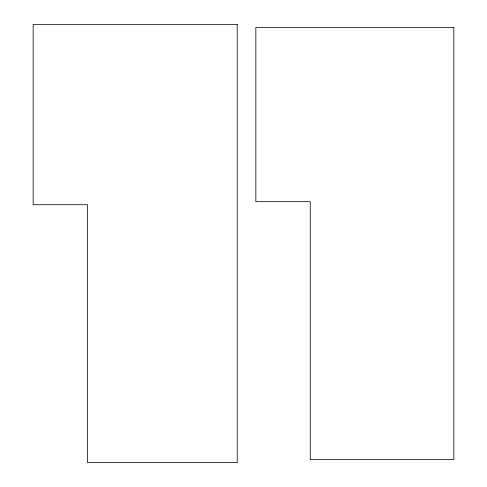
<?xml version="1.0" encoding="UTF-8"?>
<svg xmlns="http://www.w3.org/2000/svg" width="487" height="487" viewBox="0 0 487 487"><rect width="100%" height="100%" fill="white"/><g stroke="black" fill="none" stroke-linecap="round" stroke-linejoin="round"><path stroke-width="0.73" d="M237.206 24.35L33.165 24.35L33.165 204.71L87.575 204.71L87.575 462.65L237.206 462.65L237.206 24.35M453.835 27.375L255.845 27.375L255.845 201.685L310.256 201.685L310.256 459.625L453.835 459.625L453.835 27.375"/></g></svg>
